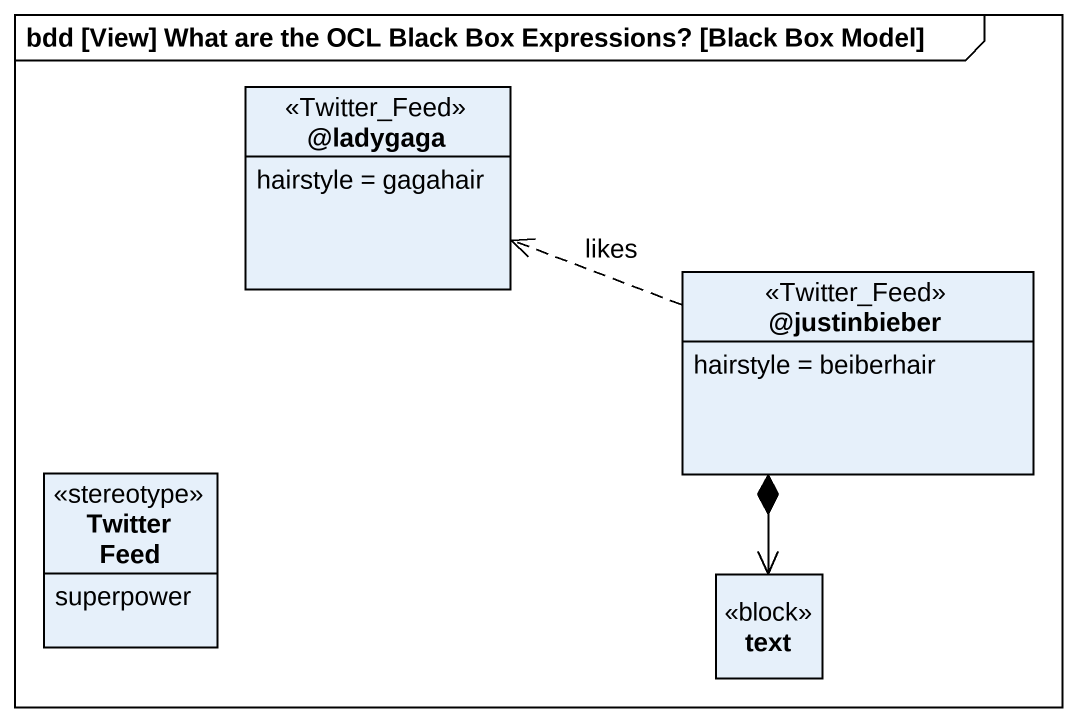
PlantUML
@startuml
mainframe bdd [View] What are the OCL Black Box Expressions? [Black Box Model]
hide circle
hide empty members
class "@ladygaga" as ladygaga <<Twitter_Feed>> {
  hairstyle = gagahair
}
class "@justinbieber" as justinbieber <<Twitter_Feed>> {
  hairstyle = beiberhair
}
class "Twitter Feed" as Twitter_Feed <<stereotype>> {
  superpower
}
class text <<block>>
justinbieber .left.> ladygaga : likes
justinbieber *--> text
@enduml
